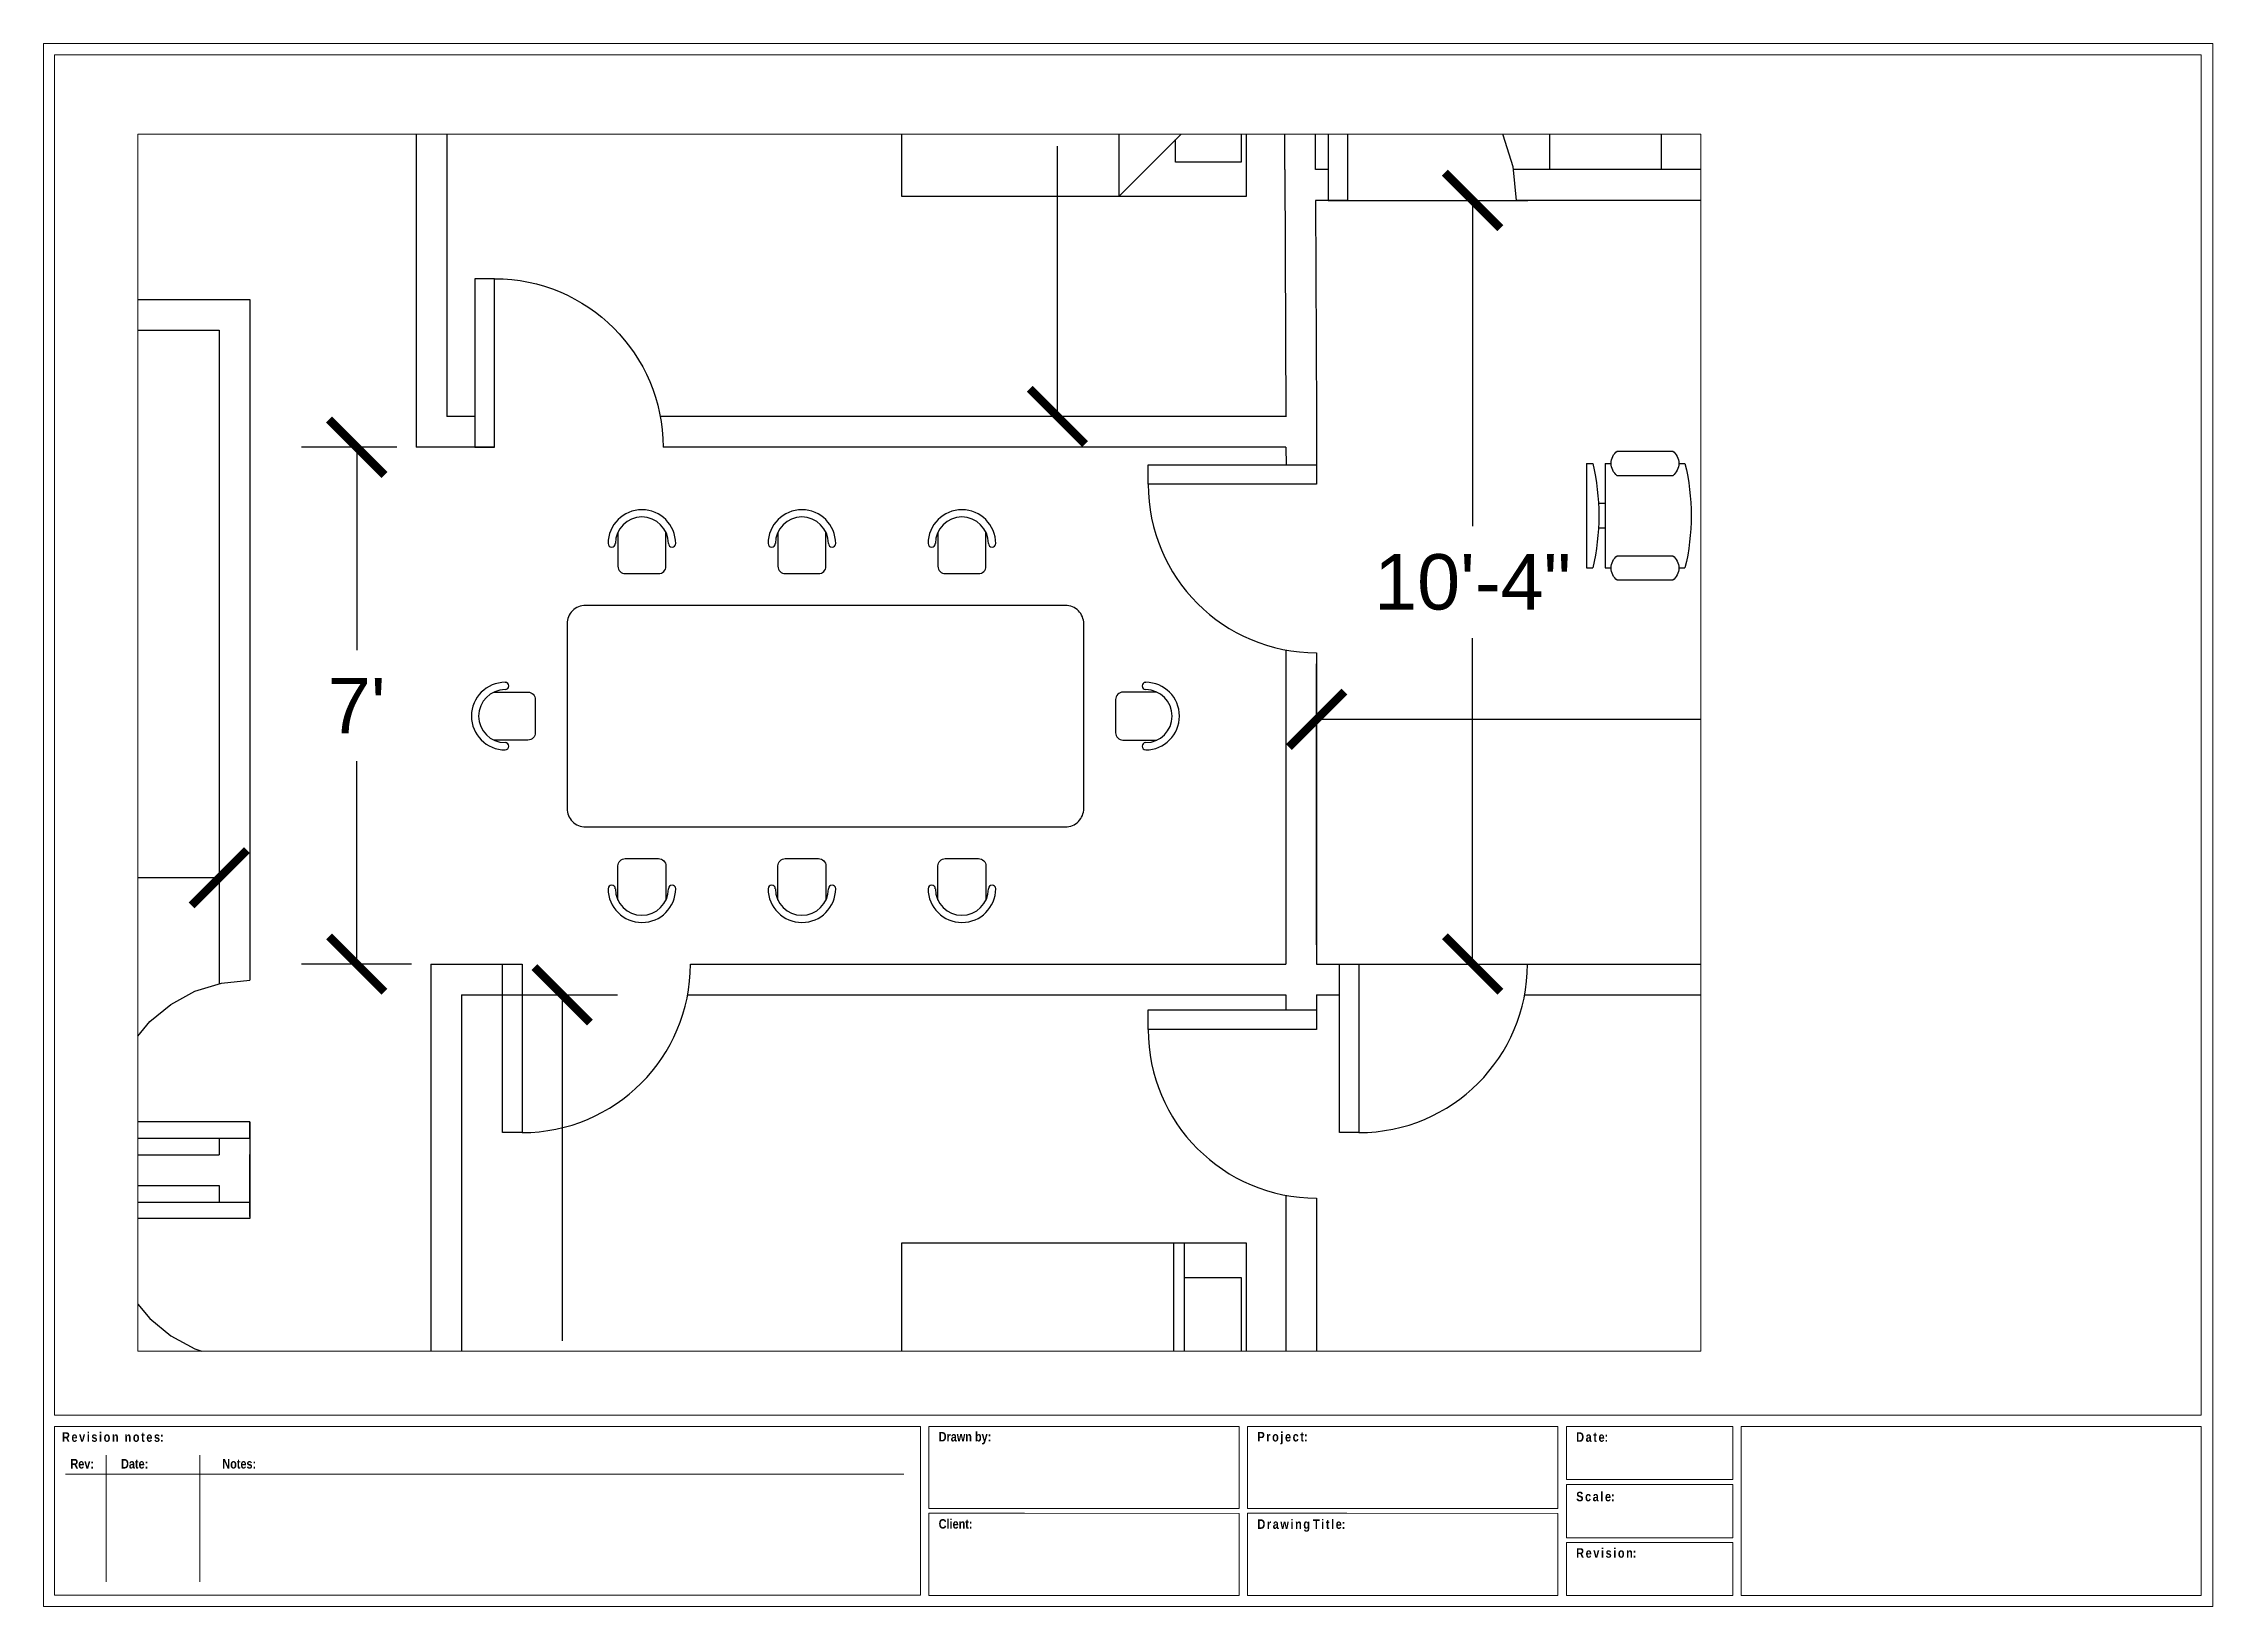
# Paper-space layout 'Layout2' of a CAD drawing. Header units: inches. Extents: x 0.2 to 14.9, y 0.3 to 10.8.
# The model-space entities are those that its viewports show. They can reach past a viewport. Long polylines and large blocks are cut down to what shows.
import ezdxf

# ---------------------------------------------------------------- set-up
doc = ezdxf.new("R2010")
doc.units = ezdxf.units.IN
doc.header["$MEASUREMENT"] = 0
doc.layers.add('dim', color=7, linetype='Continuous')
doc.layers.add('www.cadblocksfree.com', color=7, linetype='Continuous', lineweight=0)
doc.styles.get("Standard").update_dxf_attribs({"font": 'arial.ttf'})
doc.dimstyles.get("Standard").update_dxf_attribs({"dimscale": 50, "dimtxt": 0.18, "dimasz": 0.18, "dimexe": 0.18, "dimexo": 0.0625, "dimgap": 0.09, "dimtad": 0, "dimtih": 1, "dimtoh": 1, "dimzin": 0, "dimdsep": 46, "dimlunit": 4, "dimtxsty": 'Standard', "dimblk": 'ARCHTICK', "dimcen": 0.09, "dimclrd": 3, "dimclre": 3, "dimclrt": 3, "dimadec": 0, "dimazin": 0, "dimtfac": 1, "dimtofl": 0, "dimtmove": 0, "dimatfit": 3, "dimfxl": 1, "dimtolj": 1, "dimtzin": 0, "dimarcsym": 0})

# ---------------------------------------------------------------- blocks, each defined once
blk = doc.blocks.new('A3 title block')
at = {"layer": 'www.cadblocksfree.com'}
for p, q in [((14.693, 10.585), (0, 10.585)), ((0, 10.585), (0, 0)), ((14.693, 0), (14.693, 10.585)), ((0.076, 1.22), (0.076, 1.128)), ((5.997, 1.22), (6.646, 1.22)), ((8.156, 1.22), (8.829, 1.22)), ((11.443, 1.22), (10.316, 1.22)), ((10.316, 1.22), (10.316, 0.86)), ((11.443, 0.86), (11.443, 1.22)), ((10.316, 0.86), (11.443, 0.86)), ((11.443, 0.826), (10.316, 0.826)), ((10.316, 0.826), (10.316, 0.466)), ((11.443, 0.466), (11.443, 0.826)), ((5.997, 0.632), (6.646, 0.632)), ((8.156, 0.632), (8.829, 0.632)), ((10.316, 0.466), (11.443, 0.466)), ((11.443, 0.435), (10.316, 0.435)), ((10.316, 0.435), (10.316, 0.076)), ((11.443, 0.076), (11.443, 0.435)), ((10.316, 0.076), (11.443, 0.076)), ((0, 0), (14.693, 0))]:
    blk.add_line(p, q, dxfattribs=at)
blk.add_lwpolyline([(14.616, 10.508), (0.076, 10.508), (0.076, 1.296), (14.616, 1.296)], close=True, dxfattribs=at)
blk.add_lwpolyline([(5.94, 0.077), (5.94, 1.22)], dxfattribs=at)
at = {"layer": 'www.cadblocksfree.com', "lineweight": 5}
for points in [[(0.15, 0.897), (5.827, 0.897)], [(0.426, 1.025), (0.426, 0.169)], [(1.06, 1.025), (1.06, 0.169)]]:
    blk.add_lwpolyline(points, dxfattribs=at)
at = {"layer": 'www.cadblocksfree.com'}
for points in [[(0.076, 1.22), (0.076, 1.22), (0.309, 1.22), (0.482, 1.22)], [(0.157, 1.22), (1.094, 1.22), (5.94, 1.22), (5.94, 1.22)], [(0.157, 1.22), (0.157, 1.22), (0.309, 1.22), (0.482, 1.22)], [(0.157, 1.22), (0.157, 1.22), (0.277, 1.22), (0.482, 1.22)], [(5.997, 1.128), (5.997, 1.135), (5.997, 1.22), (5.997, 1.22)], [(6.078, 1.22), (6.078, 1.22), (8.099, 1.22), (8.099, 1.22)], [(8.099, 1.22), (8.099, 1.22), (8.099, 0.945), (8.099, 0.664)], [(8.099, 1.22), (8.099, 1.22), (8.099, 0.664), (8.099, 0.664)], [(8.156, 1.128), (8.156, 1.135), (8.156, 1.22), (8.156, 1.22)], [(8.237, 1.22), (8.237, 1.22), (10.258, 1.22), (10.258, 1.22)], [(10.258, 1.22), (10.258, 1.22), (10.258, 0.664), (10.258, 0.664)], [(11.5, 1.22), (11.5, 1.22), (14.616, 1.22), (14.616, 1.22)], [(11.5, 0.076), (11.5, 0.076), (11.5, 1.22), (11.5, 1.22)], [(14.616, 1.22), (14.616, 1.22), (14.616, 0.076), (14.616, 0.076)], [(0.076, 0.077), (0.076, 0.077), (0.076, 1.139), (0.076, 1.139)], [(5.997, 0.664), (5.997, 0.664), (5.997, 1.134), (5.997, 1.134)], [(8.156, 0.664), (8.156, 0.664), (8.156, 1.134), (8.156, 1.134)], [(8.099, 0.664), (8.099, 0.664), (5.997, 0.664), (5.997, 0.664)], [(5.997, 0.076), (5.997, 0.076), (5.997, 0.632), (5.997, 0.632)], [(6.078, 0.632), (6.078, 0.632), (8.099, 0.63), (8.099, 0.63)], [(8.099, 0.63), (8.099, 0.63), (8.099, 0.076), (8.099, 0.076)], [(8.099, 0.63), (8.099, 0.35), (8.099, 0.077), (8.099, 0.077)], [(10.258, 0.664), (10.258, 0.664), (8.156, 0.664), (8.156, 0.664)], [(8.156, 0.076), (8.156, 0.076), (8.156, 0.632), (8.156, 0.632)], [(8.237, 0.632), (8.237, 0.632), (10.258, 0.63), (10.258, 0.63)], [(10.258, 0.63), (10.258, 0.63), (10.258, 0.076), (10.258, 0.076)], [(5.94, 0.077), (5.517, 0.077), (1.236, 0.077), (0.076, 0.077)], [(8.099, 0.076), (8.099, 0.076), (5.997, 0.076), (5.997, 0.076)], [(10.258, 0.076), (10.258, 0.076), (8.156, 0.076), (8.156, 0.076)], [(14.616, 0.076), (14.616, 0.076), (11.5, 0.076), (11.5, 0.076)]]:
    blk.add_open_spline(points, degree=3, dxfattribs=at)
at = {"layer": 'www.cadblocksfree.com', "width": 507.64975, "attachment_point": 4}
for s, insert, char_height in [('{\\fArial Narrow|b1|i0|c0|p34;\\H0.75x;R\\H0.4444x; \\H2.25x;e\\H0.4444x; \\H2.25x;v\\H0.4445x; \\H2.25x;i\\H0.4445x; \\H2.249x;s\\H0.4446x; \\H2.249x;i\\H0.4446x; \\H2.249x;o\\H0.4446x; \\H2.249x;n  n\\H0.4446x; \\H2.249x;o\\H0.4446x; \\H2.249x;t\\H0.4446x; \\H2.249x;e\\H0.4446x; \\H2.249x;s:}', (0.126, 1.148), 0.085748), ('{\\fArial Narrow|b1|i0|c0|p34;\\H0.75x;Drawn by:\\C242;\\c3539158; }', (6.064, 1.141), 0.08575), ('{\\fArial Narrow|b1|i0|c0|p34;\\H0.75x;\\C7;P\\H0.4444x; \\H2.25x;r\\H0.4444x; \\H2.25x;o\\H0.4444x; \\H2.25x;j\\H0.4444x; \\H2.25x;e\\H0.4444x; \\H2.25x;c\\H0.4444x; \\H2.25x;t\\H0.9996x;:}', (8.223, 1.141), 0.085748), ('{\\fArial Narrow|b1|i0|c0|p34;\\H0.75x;\\C7;D\\H0.4444x; \\H2.25x;a\\H0.4444x; \\H2.25x;t\\H0.4444x; \\H2.25x;e:}', (10.382, 1.148), 0.085748), ('{\\fArial Narrow|b1|i0|c0|p34;\\H0.75x;Rev:^IDate:^I^INotes:}', (0.183, 0.967), 0.08575), ('{\\fArial Narrow|b1|i0|c0|p34;\\H0.75x;S\\H0.4444x; \\H2.25x;c\\H0.4444x; \\H2.25x;a\\H0.4444x; \\H2.25x;l\\H0.4446x; \\H2.249x;e:}', (10.382, 0.745), 0.085748), ('{\\fArial Narrow|b1|i0|c0|p34;\\H0.75x;Client\\H0.998x;:}', (6.064, 0.56), 0.08575), ('{\\fArial Narrow|b1|i0|c0|p34;\\H0.75x;D\\H0.4444x; \\H2.25x;r\\H0.4444x; \\H2.25x;a\\H0.4444x; \\H2.25x;w\\H0.4444x; \\H2.25x;i\\H0.4444x; \\H2.25x;n\\H0.4444x; \\H2.25x;g T\\H0.4444x; \\H2.25x;i\\H0.4444x; \\H2.25x;t\\H0.4444x; \\H2.25x;l\\H0.4444x; \\H2.25x;e\\H0.999x;:}', (8.223, 0.549), 0.085748), ('{\\fArial Narrow|b1|i0|c0|p34;\\H0.75x;R\\H0.4444x; \\H2.25x;e\\H0.4444x; \\H2.25x;v\\H0.4444x; \\H2.25x;i\\H0.4446x; \\H2.249x;s\\H0.4446x; \\H2.249x;i\\H0.4446x; \\H2.249x;o\\H0.4446x; \\H2.249x;n:}', (10.382, 0.363), 0.085748)]:
    blk.add_mtext(s, dxfattribs=dict(at, insert=insert, char_height=char_height))
blk = doc.blocks.new('door')
blk.add_lwpolyline([(0, -3.18), (-27.39, -3.18), (-27.39, 0), (0, 0)], close=True)
blk.add_arc((0, -3.18), 27.39, 180, 270)
blk = doc.blocks.new('_ArchTick')
at = {"color": 0, "linetype": 'ByBlock', "const_width": 0.15}
blk.add_lwpolyline([(-0.5, -0.5), (0.5, 0.5)], dxfattribs=at)
blk = doc.blocks.new('*D9')
at = {"layer": 'Defpoints', "color": 0, "transparency": 16777216}
for p in [(12.11, -93.77), (119.11, -93.77), (119.11, -182.75)]:
    blk.add_point(p, dxfattribs=at)
at = {"layer": 'dim', "color": 3, "lineweight": -2, "transparency": 16777216}
for p, q in [((12.11, -96.9), (12.11, -191.75)), ((119.11, -96.9), (119.11, -191.75)), ((12.11, -182.75), (45.64, -182.75)), ((119.11, -182.75), (85.57, -182.75))]:
    blk.add_line(p, q, dxfattribs=at)
at = {"layer": 'dim', "color": 3, "lineweight": -2, "transparency": 16777216, "xscale": 9, "yscale": 9, "zscale": 9, "rotation": 180}
blk.add_blockref('_ArchTick', (12.11, -182.75), dxfattribs=at)
at = {"layer": 'dim', "color": 3, "lineweight": -2, "transparency": 16777216, "xscale": 9, "yscale": 9, "zscale": 9}
blk.add_blockref('_ArchTick', (119.11, -182.75), dxfattribs=at)
at = {"layer": 'dim', "color": 3, "transparency": 16777216, "insert": (65.61, -182.75), "char_height": 9, "attachment_point": 5}
blk.add_mtext('\\A1;8\'-11"', dxfattribs=at)
blk = doc.blocks.new('*D14')
at = {"layer": 'Defpoints', "color": 0, "transparency": 16777216}
for p in [(292.31, -1.77), (255.37, -107.78), (292.59, -107.78)]:
    blk.add_point(p, dxfattribs=at)
at = {"layer": 'dim', "color": 3, "lineweight": -2, "transparency": 16777216}
for p, q in [((289.19, -1.77), (246.37, -1.77)), ((255.37, -1.77), (255.37, -45.68)), ((255.37, -107.78), (255.37, -63.87)), ((289.47, -107.78), (246.37, -107.78))]:
    blk.add_line(p, q, dxfattribs=at)
at = {"layer": 'dim', "color": 3, "lineweight": -2, "transparency": 16777216, "xscale": 9, "yscale": 9, "zscale": 9}
for p, rotation in [((255.37, -1.77), 90), ((255.37, -107.78), 270)]:
    blk.add_blockref('_ArchTick', p, dxfattribs=dict(at, rotation=rotation))
at = {"layer": 'dim', "color": 3, "transparency": 16777216, "insert": (255.37, -54.78), "char_height": 9, "attachment_point": 5}
blk.add_mtext('\\A1;8\'-10"', dxfattribs=at)
blk = doc.blocks.new('*D16')
at = {"layer": 'Defpoints', "color": 0, "transparency": 16777216}
for p in [(158.51, -201.77), (158.51, -319.77), (174.87, -319.77)]:
    blk.add_point(p, dxfattribs=at)
at = {"layer": 'dim', "color": 3, "lineweight": -2, "transparency": 16777216}
for p, q in [((161.63, -201.77), (183.87, -201.77)), ((174.87, -201.77), (174.87, -258)), ((174.87, -319.77), (174.87, -276.19)), ((161.63, -319.77), (183.87, -319.77))]:
    blk.add_line(p, q, dxfattribs=at)
at = {"layer": 'dim', "color": 3, "lineweight": -2, "transparency": 16777216, "xscale": 9, "yscale": 9, "zscale": 9}
for p, rotation in [((174.87, -201.77), 90), ((174.87, -319.77), 270)]:
    blk.add_blockref('_ArchTick', p, dxfattribs=dict(at, rotation=rotation))
at = {"layer": 'dim', "color": 3, "transparency": 16777216, "insert": (174.87, -267.1), "char_height": 9, "attachment_point": 5}
blk.add_mtext('\\A1;9\'-10"', dxfattribs=at)
blk = doc.blocks.new('*D20')
at = {"layer": 'Defpoints', "color": 0, "transparency": 16777216}
for p in [(297.33, -72.67), (322.86, -72.67), (297.51, -196.77)]:
    blk.add_point(p, dxfattribs=at)
at = {"layer": 'dim', "color": 3, "lineweight": -2, "transparency": 16777216}
for p, q in [((300.45, -72.67), (331.86, -72.67)), ((322.86, -72.67), (322.86, -125.62)), ((322.86, -196.77), (322.86, -143.81)), ((300.63, -196.77), (331.86, -196.77))]:
    blk.add_line(p, q, dxfattribs=at)
at = {"layer": 'dim', "color": 3, "lineweight": -2, "transparency": 16777216, "xscale": 9, "yscale": 9, "zscale": 9}
for p, rotation in [((322.86, -72.67), 90), ((322.86, -196.77), 270)]:
    blk.add_blockref('_ArchTick', p, dxfattribs=dict(at, rotation=rotation))
at = {"layer": 'dim', "color": 3, "transparency": 16777216, "insert": (322.86, -134.72), "char_height": 9, "attachment_point": 5}
blk.add_mtext('\\A1;10\'-4"', dxfattribs=at)
blk = doc.blocks.new('*D21')
at = {"layer": 'Defpoints', "color": 0, "transparency": 16777216}
for p in [(486.43, -157), (486.43, -182.03), (297.51, -196.77)]:
    blk.add_point(p, dxfattribs=at)
at = {"layer": 'dim', "color": 3, "lineweight": -2, "transparency": 16777216}
for p, q in [((297.51, -193.65), (297.51, -148)), ((486.43, -178.9), (486.43, -148)), ((297.51, -157), (373.24, -157)), ((486.43, -157), (412.31, -157))]:
    blk.add_line(p, q, dxfattribs=at)
at = {"layer": 'dim', "color": 3, "lineweight": -2, "transparency": 16777216, "xscale": 9, "yscale": 9, "zscale": 9, "rotation": 180}
blk.add_blockref('_ArchTick', (297.51, -157), dxfattribs=at)
at = {"layer": 'dim', "color": 3, "lineweight": -2, "transparency": 16777216, "xscale": 9, "yscale": 9, "zscale": 9}
blk.add_blockref('_ArchTick', (486.43, -157), dxfattribs=at)
at = {"layer": 'dim', "color": 3, "transparency": 16777216, "insert": (392.77, -157), "char_height": 9, "attachment_point": 5}
blk.add_mtext('\\A1;15\'-9"', dxfattribs=at)
blk = doc.blocks.new('*D22')
at = {"layer": 'Defpoints', "color": 0, "transparency": 16777216}
for p in [(141.47, -112.78), (151.11, -112.78), (153.51, -196.77)]:
    blk.add_point(p, dxfattribs=at)
at = {"layer": 'dim', "color": 3, "lineweight": -2, "transparency": 16777216}
for p, q in [((147.98, -112.78), (132.47, -112.78)), ((141.47, -112.78), (141.47, -145.78)), ((141.47, -196.77), (141.47, -163.78)), ((150.38, -196.77), (132.47, -196.77))]:
    blk.add_line(p, q, dxfattribs=at)
at = {"layer": 'dim', "color": 3, "lineweight": -2, "transparency": 16777216, "xscale": 9, "yscale": 9, "zscale": 9}
for p, rotation in [((141.47, -112.78), 90), ((141.47, -196.77), 270)]:
    blk.add_blockref('_ArchTick', p, dxfattribs=dict(at, rotation=rotation))
at = {"layer": 'dim', "color": 3, "transparency": 16777216, "insert": (141.47, -154.78), "char_height": 9, "attachment_point": 5}
blk.add_mtext("\\A1;7'", dxfattribs=at)
blk = doc.blocks.new('dining table')
for points in [[(8.27, 29.89), (8.27, 24.35, 0.414214), (9.47, 23.15), (14.87, 23.15, 0.414214), (16.07, 24.35), (16.07, 29.89)], [(34.27, 29.89), (34.27, 24.35, 0.414214), (35.47, 23.15), (40.88, 23.15, 0.414214), (42.08, 24.35), (42.08, 29.89)], [(60.28, 29.89), (60.28, 24.35, 0.414214), (61.48, 23.15), (66.89, 23.15, 0.414214), (68.09, 24.35), (68.09, 29.89)], [(-11.9, 3.9), (-6.36, 3.9, -0.414214), (-5.16, 2.7), (-5.16, -2.7, -0.414214), (-6.36, -3.9), (-11.9, -3.9)], [(95.9, 3.9), (90.36, 3.9, 0.414214), (89.16, 2.7), (89.16, -2.7, 0.414214), (90.36, -3.9), (95.9, -3.9)], [(8.27, -29.89), (8.27, -24.35, -0.414214), (9.47, -23.15), (14.87, -23.15, -0.414214), (16.07, -24.35), (16.07, -29.89)], [(34.27, -29.89), (34.27, -24.35, -0.414214), (35.47, -23.15), (40.88, -23.15, -0.414214), (42.08, -24.35), (42.08, -29.89)], [(60.28, -29.89), (60.28, -24.35, -0.414214), (61.48, -23.15), (66.89, -23.15, -0.414214), (68.09, -24.35), (68.09, -29.89)]]:
    blk.add_lwpolyline(points, format="xyb")
blk.add_lwpolyline([(3, -18), (81, -18, 0.414214), (84, -15), (84, 15, 0.414214), (81, 18), (3, 18, 0.414214), (0, 15), (0, -15, 0.414214)], format="xyb", close=True)
for centre, radius, start, end in [((12.17, 28.05), 5.49, 0, 180), ((12.17, 28.05), 4.31, 0, 180), ((38.18, 28.05), 5.49, 0, 180), ((38.18, 28.05), 4.31, 0, 180), ((64.19, 28.05), 5.49, 0, 180), ((64.19, 28.05), 4.31, 0, 180), ((7.26, 28.05), 0.588, 180, 0), ((17.07, 28.05), 0.588, 180, 0), ((33.27, 28.05), 0.588, 180, 0), ((43.08, 28.05), 0.588, 180, 0), ((59.28, 28.05), 0.588, 180, 0), ((69.09, 28.05), 0.588, 180, 0), ((-10.06, 0), 5.49, 90, 270), ((-10.06, 0), 4.31, 90, 270), ((-10.06, 4.9), 0.588, 270, 90), ((94.06, 4.9), 0.588, 90, 270), ((94.06, 0), 5.49, 270, 90), ((94.06, 0), 4.31, 270, 90), ((-10.06, -4.9), 0.588, 270, 90), ((94.06, -4.9), 0.588, 90, 270), ((7.26, -28.05), 0.588, 0, 180), ((12.17, -28.05), 5.49, 180, 0), ((12.17, -28.05), 4.31, 180, 0), ((17.07, -28.05), 0.588, 0, 180), ((33.27, -28.05), 0.588, 0, 180), ((38.18, -28.05), 5.49, 180, 0), ((38.18, -28.05), 4.31, 180, 0), ((43.08, -28.05), 0.588, 0, 180), ((59.28, -28.05), 0.588, 0, 180), ((64.19, -28.05), 5.49, 180, 0), ((64.19, -28.05), 4.31, 180, 0), ((69.09, -28.05), 0.588, 0, 180)]:
    blk.add_arc(centre, radius, start, end)
blk = doc.blocks.new('Bed - Queen')
at = {"linetype": 'Continuous'}
for p, q in [((0, -80.00003), (0, 0)), ((0, 0), (59.99999, 0)), ((59.99999, 0), (59.99999, -80.00003)), ((7.99999, -1.2), (28.79998, -1.2)), ((7.99999, -14.4), (7.99999, -1.2)), ((28.79998, -1.2), (28.79998, -14.4)), ((31.19999, -1.2), (51.99999, -1.2)), ((31.19999, -14.4), (31.19999, -1.2)), ((51.99999, -1.2), (51.99999, -16.4)), ((0, -14.4), (44.8, -14.4)), ((59.99999, -29.6), (44.8, -14.4)), ((44.8, -14.4), (44.8, -29.6)), ((44.8, -16.8), (0, -16.8)), ((51.99999, -16.4), (46.79936, -16.4)), ((44.8, -29.6), (59.99999, -29.6)), ((59.99999, -80.00003), (0, -80.00003))]:
    blk.add_line(p, q, dxfattribs=at)
blk = doc.blocks.new('Chair - Desk')
at = {"linetype": 'Continuous'}
for p, q in [((-8.5, 0), (-8.5, -1)), ((-8.5, 0), (8.5, 0)), ((8.5, 0), (8.5, -1)), ((-8.5, -3), (-8.5, -4)), ((-8.5, -3), (8.5, -3)), ((-2, -3), (-2, -1.9355)), ((2, -1.9576), (2, -3)), ((8.5, -3), (8.5, -4)), ((-10.5, -5), (-10.5, -14)), ((-6.5, -14), (-6.5, -5)), ((6.5, -5), (6.5, -14)), ((10.5, -14), (10.5, -5)), ((-8.5, -15), (-8.5, -16)), ((8.5, -15), (8.5, -16))]:
    blk.add_line(p, q, dxfattribs=at)
for centre, radius, start, end in [((0, 34.625), 36.625, 256.5803, 283.4197), ((-8.5, -6.5), 2.5, 36.8699, 143.1301), ((8.5, -6.5), 2.5, 36.8699, 143.1301), ((-8.5, -12.5), 2.5, 216.8699, 323.1301), ((8.5, -12.5), 2.5, 216.8699, 323.1301), ((0, 19.625), 36.625, 256.5803, 283.4197)]:
    blk.add_arc(centre, radius, start, end, dxfattribs=at)

msp = doc.modelspace()

# ---------------------------------------------------------------- linework, layer by layer
for p, q in [((156.109, -1.773), (156.109, -107.778)), ((292.312, -67.666), (292.312, -1.773)), ((297.312, -67.666), (297.312, -1.773)), ((335.37, -1.773), (335.37, -67.666)), ((353.521, -1.773), (353.521, -67.666)), ((151.109, -45.773), (151.109, -112.778)), ((292.312, -67.666), (292.508, -107.778)), ((297.312, -67.648), (297.312, -67.666)), ((299.376, -67.666), (297.312, -67.666)), ((407.975, -67.666), (329.49, -67.666)), ((302.556, -72.666), (297.312, -72.666)), ((297.33, -72.666), (297.508, -107.778)), ((486.433, -72.666), (329.95, -72.666)), ((60.109, -88.773), (124.109, -88.773)), ((124.109, -88.773), (124.109, -199.388)), ((12.109, -93.773), (119.109, -93.773)), ((119.109, -93.773), (119.109, -199.938)), ((160.689, -107.778), (156.109, -107.778)), ((292.595, -107.778), (190.803, -107.778)), ((297.508, -107.778), (297.508, -115.63)), ((163.869, -112.778), (151.109, -112.778)), ((292.525, -112.778), (191.263, -112.778)), ((292.525, -112.778), (292.537, -115.63)), ((292.537, -115.63), (297.508, -115.63)), ((292.508, -145.744), (292.508, -146.204)), ((292.508, -146.204), (292.508, -196.773)), ((297.508, -146.204), (297.508, -196.773)), ((153.508, -196.773), (153.508, -319.773)), ((153.508, -196.773), (168.337, -196.773)), ((195.731, -196.773), (292.508, -196.773)), ((297.508, -196.773), (304.388, -196.773)), ((331.782, -196.773), (341.027, -196.773)), ((331.782, -196.773), (441.508, -196.773)), ((158.508, -201.773), (158.508, -319.773)), ((158.508, -201.773), (165.156, -201.773)), ((195.27, -201.773), (292.508, -201.773)), ((292.508, -201.773), (292.508, -204.239)), ((297.508, -201.773), (297.508, -207.419)), ((297.508, -201.773), (301.208, -201.773)), ((331.322, -201.773), (436.508, -201.773)), ((119.109, -225.071), (119.109, -227.773)), ((124.109, -222.399), (124.109, -238.116)), ((12.109, -227.773), (119.109, -227.773)), ((124.109, -237.805), (124.109, -227.742)), ((12.109, -232.773), (119.109, -232.773)), ((119.109, -232.773), (119.109, -235.445)), ((292.508, -234.353), (292.508, -319.773)), ((297.508, -234.813), (297.508, -319.773)), ((119.109, -260.577), (119.109, -319.773))]:
    msp.add_line(p, q)

# ---------------------------------------------------------------- block references
for name, p, xscale, yscale, zscale, rotation in [('Bed - Queen', (286.064, -30.03), 0.7, 0.7, 0.7, 270), ('door', (124.109, -225.071), -0.84, 0.84, 0.84, 180), ('Bed - Queen', (286.064, -242.086), 0.7, 0.7, 0.7, 270)]:
    msp.add_blockref(name, p, dxfattribs=dict(xscale=xscale, yscale=yscale, zscale=zscale, rotation=rotation))
at = {"xscale": -1, "rotation": 90}
for name, p in [('door', (299.376, -72.666)), ('door', (160.689, -112.778)), ('Chair - Desk', (341.384, -123.907))]:
    msp.add_blockref(name, p, dxfattribs=at)
for name, p in [('door', (297.508, -115.63)), ('dining table', (175.655, -156.478)), ('door', (297.508, -204.239))]:
    msp.add_blockref(name, p)
at = {"rotation": 90.00000000000001}
for p in [(165.156, -196.773), (301.208, -196.773)]:
    msp.add_blockref('door', p, dxfattribs=at)
at = {"xscale": 0.84, "yscale": 0.84, "zscale": 0.84}
msp.add_blockref('door', (124.109, -235.445), dxfattribs=at)

# ---------------------------------------------------------------- dimensions: what is measured, and where the dimension line sits
at = {"layer": 'dim'}
for base, p1, p2, picture, middle in [((255.3712, -107.7781), (292.3118, -1.7732), (292.5947, -107.7781), '*D14', (255.3712, -54.7757)), ((141.4737, -112.7781), (153.5077, -196.7732), (151.1088, -112.7781), '*D22', (141.4737, -154.7757)), ((174.872, -319.773), (158.508, -201.773), (158.508, -319.773), '*D16', (174.872, -267.099))]:
    dim = msp.add_linear_dim(base=base, p1=p1, p2=p2, angle=90, dimstyle='Standard', dxfattribs=at)
    dim.commit()
    dim.dimension.update_dxf_attribs({"geometry": picture, "text_midpoint": middle, "dimtype": 160})
dim = msp.add_linear_dim(base=(322.865, -72.666), p1=(297.508, -196.773), p2=(297.33, -72.666), angle=90, dimstyle='Standard', dxfattribs=at)
dim.commit()
dim.dimension.update_dxf_attribs({"geometry": '*D20', "text_midpoint": (322.865, -134.72)})
for base, p1, p2, picture, middle in [((119.109, -182.751), (12.109, -93.773), (119.109, -93.773), '*D9', (65.609, -182.751)), ((486.4331, -156.996), (297.5077, -196.7732), (486.4331, -182.0272), '*D21', (392.7747, -156.996))]:
    dim = msp.add_linear_dim(base=base, p1=p1, p2=p2, dimstyle='Standard', dxfattribs=at)
    dim.commit()
    dim.dimension.update_dxf_attribs({"geometry": picture, "text_midpoint": middle, "dimtype": 160})

psp = doc.layouts.new('Layout2')

# ---------------------------------------------------------------- block references
psp.add_blockref('A3 title block', (0.198, 0.264))

# ---------------------------------------------------------------- viewports
at = {"layer": '0', "view_target_point": (266.112, -160.964)}
psp.add_viewport(center=(6.131, 6.115), size=(10.586, 8.24037), view_center_point=(-33.188, 0.186), view_height=197.76889, dxfattribs=at)

doc.saveas('drawing.dxf')
